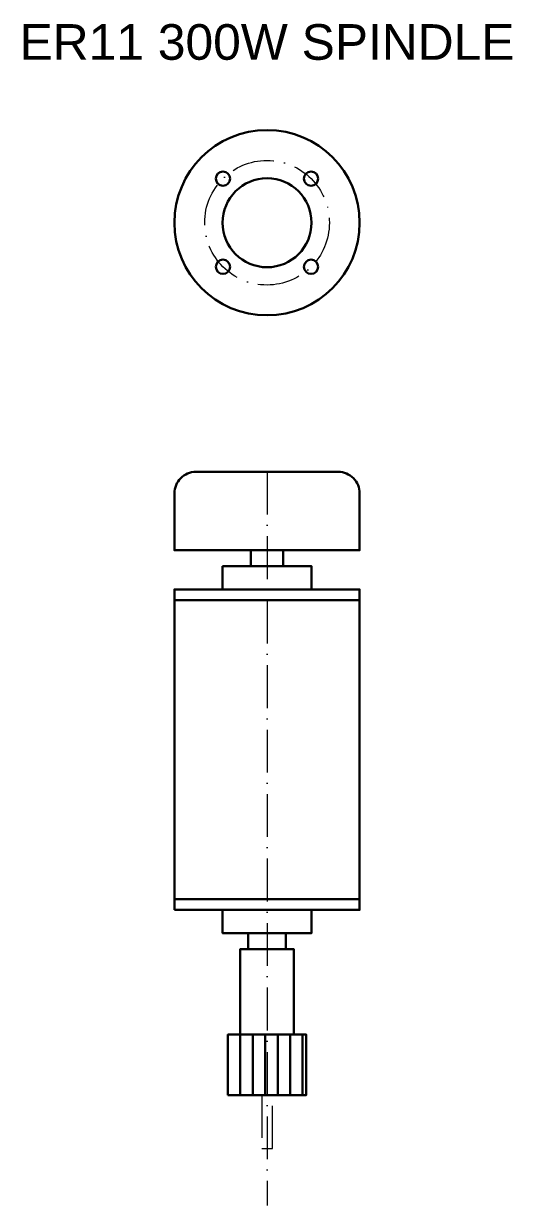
# Model space of a CAD drawing. Extents: x -2250 to 1406, y -1545 to 39.
# Drawn here: x 531.5 to 668.8, y -293.8 to 38 of the extents above; entities that cross this region are included whole.
import ezdxf
from ezdxf.enums import TextEntityAlignment as Align

# ---------------------------------------------------------------- set-up
doc = ezdxf.new("R2010")
doc.units = 0
doc.linetypes.add('ACAD_ISO10W100', pattern=[18, 12, -3, 0, -3])
for name, color, linetype, lineweight in [('1', 3, 'CONTINUOUS', 30), ('Ejes', 1, 'ACAD_ISO10W100', 13), ('Texto', 6, 'CONTINUOUS', 13)]:
    doc.layers.add(name, color=color, linetype=linetype, lineweight=lineweight)
doc.styles.add('ROMAND', font='arial.ttf')

# ---------------------------------------------------------------- blocks, each defined once
blk = doc.blocks.new('ER11 SPINDLE')
at = {"layer": '1'}
for p, q in [((-26, 87), (26, 87)), ((-26, 3), (26, 3))]:
    blk.add_line(p, q, dxfattribs=at)
at = {"layer": '1', "color": 1}
for p, q in [((-7.5, -52), (-7.5, -35)), ((-4, -52), (-4, -35)), ((-0.5, -52), (-0.5, -35)), ((3, -52), (3, -35)), ((6.5, -52), (6.5, -35)), ((10, -52), (10, -35))]:
    blk.add_line(p, q, dxfattribs=at)
at = {"layer": '1'}
blk.add_lwpolyline([(-26, 117), (-26, 101), (26, 101), (26, 117, 0.414214), (20, 123), (-20, 123, 0.414214)], format="xyb", close=True, dxfattribs=at)
for points in [[(-4.57, 96.5), (4.57, 96.5), (4.57, 101), (-4.57, 101)], [(-12.5, 96.5), (12.5, 96.5), (12.5, 90), (-12.5, 90)], [(-26, 0), (26, 0), (26, 90), (-26, 90)], [(-12.5, 0), (12.5, 0), (12.5, -6.5), (-12.5, -6.5)]]:
    blk.add_lwpolyline(points, close=True, dxfattribs=at)
at = {"layer": '1', "color": 1}
for points in [[(-5.31, -11), (5.31, -11), (5.31, -6.5), (-5.31, -6.5)], [(-7.5, -35), (7.5, -35), (7.5, -11), (-7.5, -11)], [(-11, -52), (11, -52), (11, -35), (-11, -35)]]:
    blk.add_lwpolyline(points, close=True, dxfattribs=at)
at = {"layer": 'Ejes'}
blk.add_line((0, 123), (0, -82.94), dxfattribs=at)
blk.add_lwpolyline([(-1.5, -67), (1.5, -67), (1.5, -52), (-1.5, -52)], close=True, dxfattribs=at)

msp = doc.modelspace()

# ---------------------------------------------------------------- linework, layer by layer
at = {"layer": '1'}
for centre, radius in [((599.8833, -17.92331), 26), ((587.50893, -5.54894), 2), ((599.8833, -17.92331), 12.5), ((612.25767, -5.54894), 2), ((587.50893, -30.29768), 2), ((612.25767, -30.29768), 2)]:
    msp.add_circle(centre, radius, dxfattribs=at)
at = {"layer": 'Ejes'}
msp.add_circle((599.8833, -17.92331), 17.5, dxfattribs=at)

# ---------------------------------------------------------------- block references
at = {"layer": '1'}
msp.add_blockref('ER11 SPINDLE', (599.8833, -210.87482), dxfattribs=at)

# ---------------------------------------------------------------- texts
at = {"layer": 'Texto', "style": 'ROMAND'}
msp.add_text('ER11 300W SPINDLE', height=10, dxfattribs=at).set_placement((599.8833, 32.82207), align=Align.MIDDLE_CENTER)

doc.saveas('drawing.dxf')
